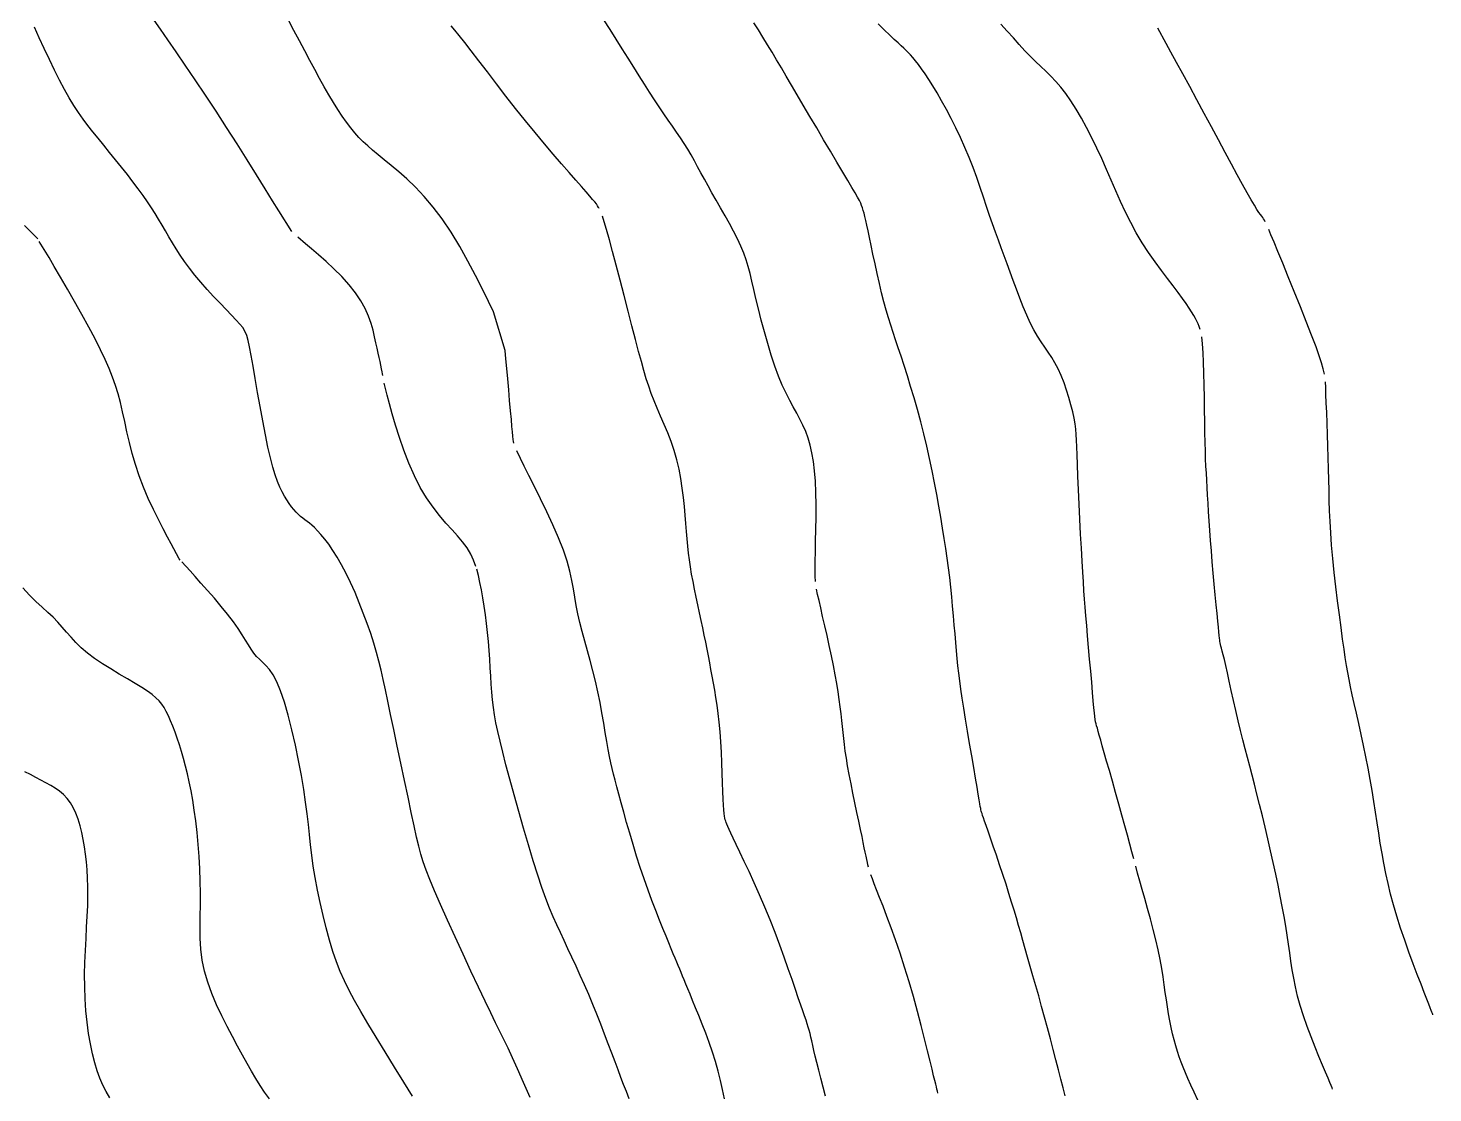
# Model space of a CAD drawing. Header units: millimetres. Extents: x 2235526 to 2245569, y 371981 to 382303.
# Drawn here: x 2243367.3 to 2243692.8, y 379064.6 to 379311.2 of the extents above; entities that cross this region are included whole.
import ezdxf

# ---------------------------------------------------------------- set-up
doc = ezdxf.new("R2010")
doc.units = ezdxf.units.MM
doc.linetypes.add('CONTI', pattern=[0])
for name, color, linetype, transparency in [('169', 10, 'CONTI', 0.7), ('171', 10, 'CONTI', 0.7), ('173', 10, 'CONTI', 0.7), ('175', 10, 'CONTI', 0.7), ('177', 10, 'CONTI', 0.7), ('179', 10, 'CONTI', 0.7), ('181', 10, 'CONTI', 0.7), ('183', 10, 'CONTI', 0.7), ('185', 10, 'CONTI', 0.7), ('187', 10, 'CONTI', 0.7), ('189', 10, 'CONTI', 0.7), ('191', 10, 'CONTI', 0.7)]:
    doc.layers.add(name, color=color, linetype=linetype, transparency=transparency)

msp = doc.modelspace()

# ---------------------------------------------------------------- linework, layer by layer
at = {"layer": '169', "elevation": 169}
msp.add_lwpolyline([(2243386.3, 379063.45), (2243385.43, 379064.88), (2243384.66, 379066.37), (2243383.96, 379067.95), (2243383.34, 379069.66), (2243382.77, 379071.55), (2243382.24, 379073.64), (2243381.77, 379075.92), (2243381.36, 379078.36), (2243381.02, 379080.93), (2243380.74, 379083.6), (2243380.55, 379086.35), (2243380.45, 379089.15), (2243380.44, 379091.97), (2243380.5, 379094.79), (2243380.61, 379097.58), (2243380.75, 379100.32), (2243380.9, 379102.97), (2243381.04, 379105.52), (2243381.14, 379107.93), (2243381.2, 379110.2), (2243381.19, 379112.33), (2243381.13, 379114.34), (2243381.03, 379116.25), (2243380.87, 379118.07), (2243380.67, 379119.84), (2243380.42, 379121.55), (2243380.13, 379123.24), (2243379.79, 379124.88), (2243379.39, 379126.46), (2243378.93, 379127.96), (2243378.41, 379129.36), (2243377.81, 379130.64), (2243377.13, 379131.79), (2243376.37, 379132.79), (2243375.52, 379133.67), (2243374.61, 379134.44), (2243373.62, 379135.14), (2243372.57, 379135.78), (2243371.47, 379136.4), (2243370.31, 379137.02), (2243369.1, 379137.65), (2243367.86, 379138.3), (2243366.57, 379138.97)], dxfattribs=at)
at = {"layer": '171', "elevation": 171}
msp.add_lwpolyline([(2243423.24, 379063.23), (2243422.13, 379064.75), (2243421.08, 379066.3), (2243420.07, 379067.91), (2243419.07, 379069.6), (2243418.05, 379071.4), (2243417, 379073.31), (2243415.87, 379075.38), (2243414.67, 379077.6), (2243413.42, 379079.96), (2243412.18, 379082.44), (2243410.99, 379084.98), (2243409.9, 379087.58), (2243408.96, 379090.19), (2243408.21, 379092.78), (2243407.7, 379095.34), (2243407.39, 379097.87), (2243407.23, 379100.4), (2243407.19, 379102.94), (2243407.21, 379105.51), (2243407.25, 379108.14), (2243407.27, 379110.84), (2243407.22, 379113.62), (2243407.11, 379116.46), (2243406.95, 379119.31), (2243406.73, 379122.13), (2243406.47, 379124.89), (2243406.17, 379127.55), (2243405.83, 379130.06), (2243405.47, 379132.4), (2243405.09, 379134.57), (2243404.68, 379136.59), (2243404.26, 379138.49), (2243403.81, 379140.28), (2243403.35, 379141.99), (2243402.87, 379143.62), (2243402.38, 379145.19), (2243401.88, 379146.7), (2243401.37, 379148.13), (2243400.86, 379149.48), (2243400.35, 379150.74), (2243399.84, 379151.89), (2243399.33, 379152.91), (2243398.83, 379153.82), (2243398.29, 379154.63), (2243397.69, 379155.38), (2243396.96, 379156.11), (2243396.08, 379156.84), (2243395.01, 379157.61), (2243393.7, 379158.46), (2243392.13, 379159.41), (2243390.35, 379160.46), (2243388.45, 379161.57), (2243386.5, 379162.75), (2243384.57, 379163.96), (2243382.73, 379165.2), (2243381.07, 379166.44), (2243379.63, 379167.67), (2243378.39, 379168.89), (2243377.28, 379170.09), (2243376.25, 379171.28), (2243375.25, 379172.45), (2243374.23, 379173.61), (2243373.12, 379174.74), (2243371.9, 379175.87), (2243370.56, 379177.05), (2243369.13, 379178.35), (2243367.64, 379179.82), (2243366.11, 379181.54)], dxfattribs=at)
at = {"layer": '173', "elevation": 173}
for points in [[(2243369.62, 379262.27), (2243369.49, 379262.49), (2243366.54, 379265.45)], [(2243402.58, 379187.98), (2243402.33, 379188.25), (2243400.5, 379191.72), (2243399.65, 379193.3), (2243398.64, 379195.19), (2243397.53, 379197.35), (2243396.36, 379199.72), (2243395.19, 379202.23), (2243394.07, 379204.84), (2243393.06, 379207.48), (2243392.18, 379210.1), (2243391.44, 379212.69), (2243390.8, 379215.22), (2243390.23, 379217.67), (2243389.71, 379220.04), (2243389.21, 379222.31), (2243388.71, 379224.46), (2243388.18, 379226.48), (2243387.59, 379228.43), (2243386.91, 379230.37), (2243386.13, 379232.36), (2243385.21, 379234.45), (2243384.13, 379236.71), (2243382.86, 379239.19), (2243381.39, 379241.94), (2243379.78, 379244.86), (2243378.11, 379247.84), (2243376.43, 379250.76), (2243374.84, 379253.51), (2243373.4, 379255.98), (2243372.18, 379258.04), (2243369.92, 379261.78)], [(2243456.4, 379063.8), (2243454.35, 379067.09), (2243452.2, 379070.55), (2243450.05, 379074.05), (2243447.97, 379077.45), (2243446.06, 379080.61), (2243444.39, 379083.43), (2243442.95, 379085.96), (2243441.71, 379088.29), (2243440.61, 379090.5), (2243439.65, 379092.69), (2243438.77, 379094.95), (2243437.94, 379097.35), (2243437.15, 379099.97), (2243436.38, 379102.77), (2243435.66, 379105.67), (2243434.99, 379108.63), (2243434.38, 379111.56), (2243433.85, 379114.42), (2243433.41, 379117.12), (2243433.05, 379119.65), (2243432.76, 379122.04), (2243432.51, 379124.38), (2243432.26, 379126.75), (2243431.98, 379129.23), (2243431.63, 379131.9), (2243431.2, 379134.84), (2243430.65, 379138.1), (2243430, 379141.58), (2243429.26, 379145.14), (2243428.46, 379148.67), (2243427.61, 379152.02), (2243426.72, 379155.07), (2243425.83, 379157.68), (2243424.95, 379159.76), (2243424.08, 379161.37), (2243423.23, 379162.61), (2243422.42, 379163.56), (2243421.64, 379164.32), (2243420.91, 379165), (2243420.24, 379165.68), (2243419.62, 379166.44), (2243419.03, 379167.32), (2243418.41, 379168.31), (2243417.73, 379169.44), (2243416.94, 379170.7), (2243416.01, 379172.12), (2243414.89, 379173.69), (2243413.55, 379175.43), (2243412.06, 379177.26), (2243410.49, 379179.12), (2243408.91, 379180.95), (2243407.39, 379182.66), (2243406.01, 379184.2), (2243404.85, 379185.48), (2243402.95, 379187.57)]]:
    msp.add_lwpolyline(points, dxfattribs=at)
at = {"layer": '175', "elevation": 175}
msp.add_lwpolyline([(2243483.67, 379063.5), (2243482.14, 379067), (2243480.75, 379070.12), (2243479.57, 379072.72), (2243478.53, 379074.93), (2243477.57, 379076.9), (2243476.63, 379078.81), (2243475.63, 379080.82), (2243474.52, 379083.1), (2243473.21, 379085.81), (2243471.66, 379089.06), (2243469.94, 379092.75), (2243468.12, 379096.68), (2243466.29, 379100.68), (2243464.52, 379104.59), (2243462.9, 379108.22), (2243461.5, 379111.4), (2243460.4, 379114.01), (2243459.54, 379116.17), (2243458.86, 379118.06), (2243458.31, 379119.84), (2243457.82, 379121.71), (2243457.33, 379123.83), (2243456.78, 379126.39), (2243456.11, 379129.49), (2243455.36, 379133.05), (2243454.54, 379136.91), (2243453.69, 379140.91), (2243452.85, 379144.9), (2243452.05, 379148.72), (2243451.32, 379152.21), (2243450.69, 379155.27), (2243450.13, 379157.95), (2243449.62, 379160.33), (2243449.12, 379162.5), (2243448.61, 379164.56), (2243448.05, 379166.6), (2243447.43, 379168.7), (2243446.7, 379170.94), (2243445.89, 379173.28), (2243445, 379175.69), (2243444.06, 379178.1), (2243443.07, 379180.47), (2243442.04, 379182.75), (2243441.01, 379184.9), (2243439.97, 379186.86), (2243438.94, 379188.63), (2243437.94, 379190.22), (2243436.97, 379191.63), (2243436.05, 379192.85), (2243435.19, 379193.91), (2243434.41, 379194.78), (2243433.71, 379195.49), (2243433.08, 379196.07), (2243432.5, 379196.54), (2243431.97, 379196.94), (2243431.47, 379197.31), (2243430.98, 379197.67), (2243430.48, 379198.07), (2243429.97, 379198.53), (2243429.45, 379199.06), (2243428.92, 379199.66), (2243428.38, 379200.33), (2243427.84, 379201.08), (2243427.29, 379201.9), (2243426.75, 379202.8), (2243426.22, 379203.79), (2243425.69, 379204.9), (2243425.15, 379206.19), (2243424.61, 379207.71), (2243424.06, 379209.51), (2243423.49, 379211.63), (2243422.91, 379214.13), (2243422.3, 379217.02), (2243421.69, 379220.19), (2243421.08, 379223.51), (2243420.49, 379226.82), (2243419.94, 379230), (2243419.44, 379232.91), (2243419.01, 379235.39), (2243418.65, 379237.35), (2243418.32, 379238.86), (2243417.98, 379240.03), (2243417.58, 379240.98), (2243417.08, 379241.81), (2243416.42, 379242.64), (2243415.57, 379243.58), (2243414.48, 379244.71), (2243413.21, 379246.03), (2243411.8, 379247.48), (2243410.32, 379249.04), (2243408.81, 379250.67), (2243407.34, 379252.32), (2243405.96, 379253.95), (2243404.71, 379255.55), (2243403.58, 379257.1), (2243402.57, 379258.6), (2243401.64, 379260.06), (2243400.77, 379261.49), (2243399.95, 379262.88), (2243399.16, 379264.24), (2243398.38, 379265.58), (2243397.58, 379266.91), (2243396.76, 379268.24), (2243395.89, 379269.6), (2243394.97, 379270.99), (2243393.96, 379272.44), (2243392.85, 379273.97), (2243391.63, 379275.58), (2243390.33, 379277.25), (2243388.97, 379278.96), (2243387.59, 379280.68), (2243386.2, 379282.39), (2243384.85, 379284.06), (2243383.55, 379285.66), (2243382.33, 379287.18), (2243381.17, 379288.66), (2243380.07, 379290.13), (2243379, 379291.66), (2243377.93, 379293.28), (2243376.86, 379295.04), (2243375.76, 379296.98), (2243374.62, 379299.15), (2243373.44, 379301.48), (2243372.26, 379303.94), (2243371.08, 379306.45), (2243369.91, 379308.97), (2243368.79, 379311.43)], dxfattribs=at)
at = {"layer": '177', "elevation": 177}
for points in [[(2243428.43, 379264.08), (2243425.43, 379268.85), (2243423.99, 379271.19), (2243422.25, 379274), (2243420.26, 379277.21), (2243418.07, 379280.7), (2243415.74, 379284.39), (2243413.32, 379288.18), (2243410.87, 379291.97), (2243408.42, 379295.67), (2243406.03, 379299.23), (2243403.75, 379302.59), (2243401.62, 379305.7), (2243399.68, 379308.51), (2243397.98, 379310.96), (2243396.56, 379313), (2243395.56, 379314.46), (2243394.78, 379315.6), (2243394.2, 379316.48)], [(2243449.51, 379230.7), (2243449.43, 379231.15), (2243449.35, 379231.61), (2243449.21, 379232.31), (2243449.05, 379233.09), (2243448.87, 379233.94), (2243448.67, 379234.87), (2243448.44, 379235.91), (2243448.19, 379237.06), (2243447.91, 379238.32), (2243447.61, 379239.7), (2243447.25, 379241.2), (2243446.79, 379242.8), (2243446.2, 379244.48), (2243445.43, 379246.23), (2243444.44, 379248.04), (2243443.21, 379249.89), (2243441.71, 379251.76), (2243440.01, 379253.62), (2243438.2, 379255.41), (2243436.37, 379257.11), (2243434.6, 379258.67), (2243432.99, 379260.04), (2243431.63, 379261.19), (2243429.85, 379262.74)], [(2243471.07, 379186.5), (2243470.54, 379187.97), (2243469.87, 379189.38), (2243469.03, 379190.79), (2243467.98, 379192.22), (2243466.85, 379193.56), (2243465.56, 379194.99), (2243464.15, 379196.55), (2243462.67, 379198.27), (2243461.16, 379200.2), (2243459.66, 379202.36), (2243458.2, 379204.79), (2243456.84, 379207.5), (2243455.57, 379210.42), (2243454.41, 379213.42), (2243453.37, 379216.4), (2243452.46, 379219.26), (2243451.68, 379221.88), (2243451.04, 379224.15), (2243450.5, 379226.17), (2243450.11, 379227.74), (2243449.84, 379228.94)], [(2243506.61, 379063.16), (2243505.95, 379064.88), (2243505.31, 379066.52), (2243504.68, 379068.16), (2243504.02, 379069.88), (2243503.31, 379071.77), (2243502.55, 379073.79), (2243501.74, 379075.94), (2243500.9, 379078.17), (2243500.02, 379080.46), (2243499.11, 379082.77), (2243498.17, 379085.08), (2243497.21, 379087.36), (2243496.23, 379089.6), (2243495.25, 379091.79), (2243494.28, 379093.92), (2243493.32, 379095.98), (2243492.39, 379097.97), (2243491.5, 379099.87), (2243490.64, 379101.69), (2243489.81, 379103.49), (2243488.99, 379105.36), (2243488.16, 379107.37), (2243487.3, 379109.6), (2243486.39, 379112.12), (2243485.41, 379115.03), (2243484.36, 379118.35), (2243483.25, 379122), (2243482.13, 379125.85), (2243481.01, 379129.76), (2243479.94, 379133.6), (2243478.94, 379137.26), (2243478.05, 379140.59), (2243477.3, 379143.5), (2243476.67, 379146.04), (2243476.15, 379148.27), (2243475.73, 379150.27), (2243475.4, 379152.1), (2243475.13, 379153.85), (2243474.93, 379155.59), (2243474.76, 379157.38), (2243474.63, 379159.22), (2243474.51, 379161.11), (2243474.41, 379163.05), (2243474.29, 379165.03), (2243474.16, 379167.05), (2243474, 379169.1), (2243473.79, 379171.17), (2243473.55, 379173.25), (2243473.28, 379175.3), (2243472.99, 379177.31), (2243472.67, 379179.24), (2243472.35, 379181.07), (2243472.01, 379182.78), (2243471.65, 379184.4), (2243471.26, 379185.89)]]:
    msp.add_lwpolyline(points, dxfattribs=at)
at = {"layer": '179', "elevation": 179}
for points in [[(2243479.84, 379215.03), (2243479.8, 379215.41), (2243479.74, 379215.94), (2243479.66, 379216.68), (2243479.56, 379217.66), (2243479.44, 379218.93), (2243479.29, 379220.54), (2243479.1, 379222.58), (2243478.89, 379224.92), (2243478.67, 379227.41), (2243478.45, 379229.94), (2243478.23, 379232.38), (2243478.03, 379234.61), (2243477.87, 379236.5), (2243475.16, 379245.49), (2243474.02, 379247.87), (2243472.62, 379250.71), (2243471.02, 379253.87), (2243469.24, 379257.21), (2243467.33, 379260.6), (2243465.32, 379263.9), (2243463.25, 379266.99), (2243461.17, 379269.75), (2243459.09, 379272.2), (2243457.05, 379274.35), (2243455.08, 379276.24), (2243453.2, 379277.9), (2243451.45, 379279.36), (2243449.85, 379280.66), (2243448.43, 379281.82), (2243447.16, 379282.89), (2243446.01, 379283.89), (2243444.96, 379284.88), (2243443.97, 379285.88), (2243443.02, 379286.95), (2243442.07, 379288.11), (2243441.11, 379289.39), (2243440.12, 379290.81), (2243439.12, 379292.34), (2243438.09, 379293.99), (2243437.03, 379295.75), (2243435.96, 379297.61), (2243434.86, 379299.55), (2243433.75, 379301.59), (2243432.6, 379303.71), (2243431.42, 379305.93), (2243430.2, 379308.25), (2243428.92, 379310.67), (2243427.59, 379313.21)], [(2243528.68, 379063.2), (2243528.22, 379065.32), (2243527.73, 379067.46), (2243527.19, 379069.63), (2243526.58, 379071.82), (2243525.89, 379074.04), (2243525.12, 379076.25), (2243524.32, 379078.41), (2243523.51, 379080.51), (2243522.72, 379082.48), (2243521.97, 379084.31), (2243521.28, 379085.96), (2243520.69, 379087.4), (2243520.17, 379088.66), (2243519.73, 379089.76), (2243519.33, 379090.73), (2243518.97, 379091.62), (2243518.63, 379092.44), (2243518.31, 379093.24), (2243517.97, 379094.04), (2243517.61, 379094.88), (2243517.22, 379095.8), (2243516.79, 379096.81), (2243516.31, 379097.97), (2243515.75, 379099.31), (2243515.12, 379100.85), (2243514.4, 379102.62), (2243513.6, 379104.61), (2243512.75, 379106.78), (2243511.87, 379109.11), (2243510.96, 379111.56), (2243510.05, 379114.12), (2243509.16, 379116.75), (2243508.3, 379119.41), (2243507.48, 379122.07), (2243506.71, 379124.69), (2243505.99, 379127.21), (2243505.32, 379129.59), (2243504.72, 379131.78), (2243504.18, 379133.75), (2243503.72, 379135.46), (2243503.31, 379136.97), (2243502.95, 379138.36), (2243502.63, 379139.69), (2243502.32, 379141.05), (2243502.02, 379142.5), (2243501.72, 379144.12), (2243501.4, 379145.97), (2243501.06, 379148.02), (2243500.69, 379150.24), (2243500.28, 379152.57), (2243499.83, 379154.99), (2243499.33, 379157.44), (2243498.79, 379159.9), (2243498.19, 379162.31), (2243497.56, 379164.68), (2243496.92, 379166.99), (2243496.29, 379169.23), (2243495.69, 379171.41), (2243495.15, 379173.5), (2243494.7, 379175.52), (2243494.34, 379177.46), (2243494.02, 379179.36), (2243493.71, 379181.28), (2243493.34, 379183.28), (2243492.86, 379185.4), (2243492.21, 379187.72), (2243491.35, 379190.28), (2243490.24, 379193.11), (2243488.93, 379196.12), (2243487.51, 379199.19), (2243486.06, 379202.2), (2243484.64, 379205.04), (2243483.35, 379207.58), (2243482.25, 379209.71), (2243480.57, 379213.27)]]:
    msp.add_lwpolyline(points, dxfattribs=at)
at = {"layer": '181', "elevation": 181}
for points in [[(2243499.67, 379269.38), (2243499.58, 379269.53), (2243499.5, 379269.67), (2243499.27, 379270.04), (2243498.98, 379270.45), (2243498.62, 379270.92), (2243498.13, 379271.52), (2243497.49, 379272.28), (2243496.65, 379273.25), (2243495.58, 379274.47), (2243494.26, 379275.97), (2243492.7, 379277.74), (2243490.94, 379279.76), (2243489.01, 379282), (2243486.95, 379284.42), (2243484.79, 379287.01), (2243482.56, 379289.74), (2243480.29, 379292.58), (2243478.04, 379295.46), (2243475.84, 379298.3), (2243473.73, 379301.04), (2243471.78, 379303.59), (2243470.01, 379305.89), (2243468.48, 379307.86), (2243467.22, 379309.45), (2243466.19, 379310.7), (2243465.35, 379311.69)], [(2243552.09, 379063.79), (2243551.53, 379065.92), (2243551, 379067.96), (2243550.51, 379069.86), (2243550.08, 379071.58), (2243549.71, 379073.1), (2243549.4, 379074.42), (2243549.13, 379075.58), (2243548.9, 379076.59), (2243548.69, 379077.5), (2243548.49, 379078.32), (2243548.29, 379079.09), (2243548.08, 379079.83), (2243547.84, 379080.59), (2243547.56, 379081.43), (2243547.22, 379082.4), (2243546.82, 379083.55), (2243546.34, 379084.92), (2243545.77, 379086.58), (2243545.1, 379088.55), (2243544.32, 379090.8), (2243543.46, 379093.3), (2243542.51, 379095.97), (2243541.48, 379098.79), (2243540.38, 379101.69), (2243539.22, 379104.64), (2243538, 379107.57), (2243536.77, 379110.45), (2243535.54, 379113.21), (2243534.35, 379115.81), (2243533.24, 379118.2), (2243532.25, 379120.32), (2243531.39, 379122.13), (2243530.7, 379123.58), (2243530.16, 379124.73), (2243529.75, 379125.61), (2243529.45, 379126.27), (2243529.23, 379126.78), (2243529.07, 379127.17), (2243528.95, 379127.51), (2243528.85, 379127.84), (2243528.75, 379128.21), (2243528.67, 379128.69), (2243528.59, 379129.31), (2243528.52, 379130.15), (2243528.45, 379131.23), (2243528.38, 379132.64), (2243528.31, 379134.38), (2243528.24, 379136.41), (2243528.16, 379138.66), (2243528.06, 379141.04), (2243527.94, 379143.48), (2243527.8, 379145.9), (2243527.63, 379148.23), (2243527.43, 379150.41), (2243527.2, 379152.44), (2243526.95, 379154.35), (2243526.68, 379156.14), (2243526.4, 379157.85), (2243526.11, 379159.49), (2243525.81, 379161.09), (2243525.53, 379162.66), (2243525.24, 379164.21), (2243524.94, 379165.77), (2243524.64, 379167.34), (2243524.33, 379168.93), (2243523.99, 379170.56), (2243523.64, 379172.25), (2243523.27, 379173.99), (2243522.88, 379175.77), (2243522.49, 379177.59), (2243522.1, 379179.41), (2243521.73, 379181.21), (2243521.38, 379182.99), (2243521.06, 379184.71), (2243520.79, 379186.38), (2243520.55, 379188), (2243520.34, 379189.6), (2243520.16, 379191.22), (2243519.99, 379192.88), (2243519.84, 379194.6), (2243519.69, 379196.42), (2243519.54, 379198.36), (2243519.37, 379200.39), (2243519.16, 379202.5), (2243518.9, 379204.66), (2243518.58, 379206.84), (2243518.16, 379209.03), (2243517.65, 379211.2), (2243517.01, 379213.33), (2243516.29, 379215.41), (2243515.51, 379217.44), (2243514.7, 379219.4), (2243513.88, 379221.3), (2243513.09, 379223.13), (2243512.36, 379224.88), (2243511.71, 379226.56), (2243511.11, 379228.23), (2243510.55, 379229.97), (2243509.99, 379231.85), (2243509.41, 379233.94), (2243508.77, 379236.32), (2243508.05, 379239.07), (2243507.23, 379242.21), (2243506.34, 379245.65), (2243505.41, 379249.24), (2243504.47, 379252.83), (2243503.57, 379256.27), (2243502.74, 379259.42), (2243502, 379262.14), (2243501.33, 379264.55), (2243500.81, 379266.34), (2243500.4, 379267.62)]]:
    msp.add_lwpolyline(points, dxfattribs=at)
at = {"layer": '183', "elevation": 183}
for points in [[(2243549.77, 379182.99), (2243549.69, 379184.28), (2243549.67, 379185.81), (2243549.69, 379187.72), (2243549.73, 379189.86), (2243549.79, 379192.34), (2243549.85, 379195.05), (2243549.88, 379197.9), (2243549.88, 379200.78), (2243549.84, 379203.6), (2243549.73, 379206.25), (2243549.54, 379208.65), (2243549.28, 379210.83), (2243548.94, 379212.79), (2243548.52, 379214.59), (2243548.03, 379216.24), (2243547.48, 379217.77), (2243546.85, 379219.22), (2243546.16, 379220.61), (2243545.41, 379222), (2243544.61, 379223.44), (2243543.78, 379224.96), (2243542.93, 379226.62), (2243542.06, 379228.48), (2243541.19, 379230.56), (2243540.33, 379232.91), (2243539.49, 379235.47), (2243538.68, 379238.15), (2243537.91, 379240.88), (2243537.19, 379243.57), (2243536.54, 379246.15), (2243535.96, 379248.54), (2243535.46, 379250.68), (2243535.01, 379252.59), (2243534.59, 379254.34), (2243534.16, 379255.97), (2243533.68, 379257.54), (2243533.13, 379259.1), (2243532.47, 379260.7), (2243531.68, 379262.38), (2243530.78, 379264.13), (2243529.81, 379265.92), (2243528.79, 379267.73), (2243527.75, 379269.53), (2243526.73, 379271.3), (2243525.76, 379273), (2243524.86, 379274.63), (2243524.01, 379276.17), (2243523.22, 379277.66), (2243522.45, 379279.08), (2243521.69, 379280.47), (2243520.93, 379281.81), (2243520.14, 379283.14), (2243519.32, 379284.45), (2243518.45, 379285.76), (2243517.55, 379287.09), (2243516.6, 379288.45), (2243515.62, 379289.87), (2243514.6, 379291.36), (2243513.54, 379292.92), (2243512.45, 379294.59), (2243511.31, 379296.35), (2243510.13, 379298.2), (2243508.91, 379300.14), (2243507.65, 379302.15), (2243506.34, 379304.24), (2243504.99, 379306.4), (2243503.59, 379308.61), (2243502.15, 379310.87), (2243500.7, 379313.14)], [(2243562.04, 379116.85), (2243561.9, 379117.38), (2243561.78, 379117.92), (2243561.63, 379118.61), (2243561.46, 379119.4), (2243561.28, 379120.3), (2243561.06, 379121.34), (2243560.82, 379122.56), (2243560.53, 379123.97), (2243560.18, 379125.61), (2243559.79, 379127.48), (2243559.35, 379129.55), (2243558.89, 379131.73), (2243558.42, 379133.96), (2243557.98, 379136.18), (2243557.56, 379138.32), (2243557.2, 379140.32), (2243556.9, 379142.12), (2243556.66, 379143.75), (2243556.46, 379145.26), (2243556.3, 379146.68), (2243556.15, 379148.06), (2243556.01, 379149.44), (2243555.86, 379150.86), (2243555.69, 379152.37), (2243555.49, 379153.97), (2243555.26, 379155.66), (2243554.99, 379157.46), (2243554.68, 379159.38), (2243554.32, 379161.41), (2243553.91, 379163.56), (2243553.45, 379165.83), (2243552.94, 379168.17), (2243552.42, 379170.51), (2243551.91, 379172.78), (2243551.41, 379174.93), (2243550.96, 379176.88), (2243550.57, 379178.58), (2243550.25, 379180.01), (2243550.01, 379181.23)], [(2243578.13, 379064.48), (2243578.01, 379064.97), (2243577.89, 379065.44), (2243577.77, 379065.95), (2243577.61, 379066.6), (2243577.41, 379067.44), (2243577.13, 379068.56), (2243576.78, 379070.03), (2243576.31, 379071.92), (2243575.72, 379074.29), (2243575.03, 379077.06), (2243574.23, 379080.15), (2243573.36, 379083.45), (2243572.42, 379086.87), (2243571.43, 379090.32), (2243570.4, 379093.7), (2243569.35, 379096.94), (2243568.31, 379099.99), (2243567.28, 379102.83), (2243566.31, 379105.44), (2243565.4, 379107.79), (2243564.59, 379109.86), (2243563.9, 379111.62), (2243563.36, 379113.02), (2243562.93, 379114.16), (2243562.59, 379115.09)]]:
    msp.add_lwpolyline(points, dxfattribs=at)
at = {"layer": '185', "elevation": 185}
msp.add_lwpolyline([(2243607.6, 379063.89), (2243607.14, 379065.72), (2243606.62, 379067.74), (2243606.06, 379069.93), (2243605.46, 379072.24), (2243604.83, 379074.65), (2243604.18, 379077.12), (2243603.51, 379079.62), (2243602.83, 379082.12), (2243602.14, 379084.6), (2243601.46, 379087.02), (2243600.79, 379089.38), (2243600.14, 379091.67), (2243599.5, 379093.87), (2243598.9, 379095.97), (2243598.33, 379097.96), (2243597.8, 379099.83), (2243597.3, 379101.62), (2243596.8, 379103.36), (2243596.3, 379105.11), (2243595.77, 379106.89), (2243595.2, 379108.76), (2243594.58, 379110.75), (2243593.89, 379112.89), (2243593.16, 379115.13), (2243592.41, 379117.39), (2243591.66, 379119.6), (2243590.95, 379121.68), (2243590.3, 379123.57), (2243589.74, 379125.19), (2243589.29, 379126.49), (2243588.94, 379127.5), (2243588.67, 379128.26), (2243588.47, 379128.83), (2243588.33, 379129.25), (2243588.23, 379129.57), (2243588.15, 379129.84), (2243588.09, 379130.1), (2243588.02, 379130.43), (2243587.94, 379130.89), (2243587.82, 379131.55), (2243587.67, 379132.47), (2243587.46, 379133.73), (2243587.18, 379135.38), (2243586.82, 379137.47), (2243586.4, 379139.92), (2243585.94, 379142.62), (2243585.46, 379145.46), (2243584.98, 379148.32), (2243584.52, 379151.1), (2243584.11, 379153.69), (2243583.75, 379156.01), (2243583.44, 379158.08), (2243583.18, 379159.98), (2243582.96, 379161.75), (2243582.76, 379163.47), (2243582.59, 379165.19), (2243582.42, 379166.97), (2243582.25, 379168.86), (2243582.08, 379170.86), (2243581.91, 379172.93), (2243581.73, 379175.08), (2243581.53, 379177.27), (2243581.32, 379179.48), (2243581.09, 379181.7), (2243580.84, 379183.92), (2243580.57, 379186.15), (2243580.27, 379188.39), (2243579.94, 379190.67), (2243579.59, 379193), (2243579.21, 379195.4), (2243578.8, 379197.89), (2243578.35, 379200.47), (2243577.87, 379203.14), (2243577.35, 379205.88), (2243576.8, 379208.67), (2243576.2, 379211.49), (2243575.56, 379214.34), (2243574.87, 379217.19), (2243574.14, 379220.02), (2243573.38, 379222.82), (2243572.59, 379225.55), (2243571.8, 379228.18), (2243571.03, 379230.68), (2243570.28, 379233.03), (2243569.57, 379235.19), (2243568.91, 379237.16), (2243568.3, 379238.97), (2243567.72, 379240.69), (2243567.17, 379242.37), (2243566.65, 379244.06), (2243566.13, 379245.84), (2243565.61, 379247.76), (2243565.08, 379249.85), (2243564.56, 379252.06), (2243564.04, 379254.34), (2243563.54, 379256.61), (2243563.07, 379258.8), (2243562.64, 379260.84), (2243562.26, 379262.67), (2243561.93, 379264.23), (2243561.65, 379265.55), (2243561.41, 379266.64), (2243561.2, 379267.56), (2243561.01, 379268.33), (2243560.83, 379268.98), (2243560.65, 379269.55), (2243560.45, 379270.08), (2243560.22, 379270.63), (2243559.91, 379271.26), (2243559.49, 379272.03), (2243558.93, 379273.01), (2243558.2, 379274.27), (2243557.26, 379275.87), (2243556.09, 379277.84), (2243554.72, 379280.14), (2243553.23, 379282.66), (2243551.64, 379285.33), (2243550.03, 379288.06), (2243548.43, 379290.75), (2243546.91, 379293.33), (2243545.5, 379295.73), (2243544.2, 379297.95), (2243542.98, 379300.02), (2243541.84, 379301.97), (2243540.74, 379303.82), (2243539.68, 379305.61), (2243538.63, 379307.35), (2243537.57, 379309.07), (2243536.52, 379310.77), (2243535.46, 379312.43)], dxfattribs=at)
at = {"layer": '187', "elevation": 187}
for points in [[(2243623.49, 379118.81), (2243623.07, 379120.39), (2243622.6, 379122.17), (2243622.03, 379124.28), (2243621.43, 379126.46), (2243620.75, 379128.89), (2243620.02, 379131.48), (2243619.28, 379134.13), (2243618.54, 379136.74), (2243617.84, 379139.21), (2243617.2, 379141.44), (2243616.66, 379143.36), (2243616.2, 379144.96), (2243615.82, 379146.3), (2243615.51, 379147.4), (2243615.25, 379148.29), (2243615.05, 379149.01), (2243614.89, 379149.59), (2243614.76, 379150.08), (2243614.66, 379150.55), (2243614.57, 379151.07), (2243614.48, 379151.73), (2243614.38, 379152.61), (2243614.27, 379153.79), (2243614.12, 379155.35), (2243613.94, 379157.34), (2243613.74, 379159.68), (2243613.51, 379162.27), (2243613.27, 379164.99), (2243613.03, 379167.73), (2243612.8, 379170.4), (2243612.59, 379172.86), (2243612.4, 379175.06), (2243612.24, 379177.06), (2243612.09, 379178.96), (2243611.95, 379180.88), (2243611.82, 379182.91), (2243611.67, 379185.17), (2243611.52, 379187.76), (2243611.35, 379190.73), (2243611.18, 379194.01), (2243611, 379197.45), (2243610.83, 379200.92), (2243610.67, 379204.28), (2243610.53, 379207.39), (2243610.42, 379210.13), (2243610.34, 379212.39), (2243610.28, 379214.24), (2243610.23, 379215.78), (2243610.15, 379217.1), (2243610.05, 379218.32), (2243609.88, 379219.53), (2243609.65, 379220.83), (2243609.34, 379222.3), (2243608.94, 379223.91), (2243608.47, 379225.61), (2243607.94, 379227.34), (2243607.34, 379229.06), (2243606.68, 379230.72), (2243605.98, 379232.26), (2243605.24, 379233.64), (2243604.47, 379234.9), (2243603.67, 379236.1), (2243602.85, 379237.29), (2243602.02, 379238.51), (2243601.18, 379239.83), (2243600.35, 379241.29), (2243599.52, 379242.94), (2243598.7, 379244.74), (2243597.89, 379246.66), (2243597.1, 379248.66), (2243596.33, 379250.69), (2243595.58, 379252.72), (2243594.85, 379254.7), (2243594.14, 379256.61), (2243593.46, 379258.47), (2243592.79, 379260.29), (2243592.12, 379262.11), (2243591.45, 379263.95), (2243590.78, 379265.85), (2243590.1, 379267.82), (2243589.39, 379269.9), (2243588.66, 379272.06), (2243587.9, 379274.29), (2243587.1, 379276.57), (2243586.25, 379278.88), (2243585.34, 379281.21), (2243584.38, 379283.54), (2243583.35, 379285.84), (2243582.28, 379288.1), (2243581.18, 379290.28), (2243580.07, 379292.37), (2243578.98, 379294.35), (2243577.92, 379296.18), (2243576.92, 379297.84), (2243575.99, 379299.32), (2243575.13, 379300.63), (2243574.33, 379301.77), (2243573.61, 379302.76), (2243572.94, 379303.62), (2243572.33, 379304.36), (2243571.77, 379304.99), (2243571.25, 379305.53), (2243570.74, 379306.03), (2243570.2, 379306.54), (2243569.59, 379307.09), (2243568.88, 379307.75), (2243568.01, 379308.55), (2243566.96, 379309.55), (2243565.7, 379310.78), (2243564.26, 379312.2)], [(2243638.33, 379062.85), (2243637.48, 379064.71), (2243636.73, 379066.38), (2243636.05, 379067.87), (2243635.46, 379069.23), (2243634.92, 379070.5), (2243634.44, 379071.72), (2243634, 379072.93), (2243633.59, 379074.17), (2243633.2, 379075.47), (2243632.83, 379076.84), (2243632.48, 379078.26), (2243632.14, 379079.75), (2243631.84, 379081.28), (2243631.55, 379082.85), (2243631.28, 379084.47), (2243631.04, 379086.12), (2243630.8, 379087.83), (2243630.56, 379089.6), (2243630.28, 379091.45), (2243629.97, 379093.4), (2243629.59, 379095.47), (2243629.14, 379097.67), (2243628.6, 379100), (2243628, 379102.42), (2243627.35, 379104.86), (2243626.7, 379107.26), (2243626.05, 379109.56), (2243625.44, 379111.7), (2243624.9, 379113.62), (2243624.39, 379115.45), (2243623.96, 379117.05)]]:
    msp.add_lwpolyline(points, dxfattribs=at)
at = {"layer": '189', "elevation": 189}
for points in [[(2243638.89, 379241.41), (2243638.66, 379242.09), (2243638.41, 379242.7), (2243638.12, 379243.29), (2243637.77, 379243.94), (2243637.37, 379244.65), (2243636.89, 379245.45), (2243636.32, 379246.35), (2243635.62, 379247.39), (2243634.78, 379248.57), (2243633.78, 379249.93), (2243632.61, 379251.47), (2243631.3, 379253.19), (2243629.88, 379255.07), (2243628.41, 379257.09), (2243626.92, 379259.23), (2243625.46, 379261.46), (2243624.07, 379263.77), (2243622.78, 379266.14), (2243621.57, 379268.56), (2243620.43, 379271.01), (2243619.33, 379273.49), (2243618.25, 379275.98), (2243617.18, 379278.47), (2243616.08, 379280.95), (2243614.94, 379283.4), (2243613.77, 379285.8), (2243612.57, 379288.13), (2243611.36, 379290.34), (2243610.15, 379292.41), (2243608.94, 379294.32), (2243607.74, 379296.03), (2243606.57, 379297.53), (2243605.42, 379298.86), (2243604.27, 379300.06), (2243603.12, 379301.19), (2243601.95, 379302.29), (2243600.76, 379303.43), (2243599.54, 379304.64), (2243598.27, 379305.96), (2243596.96, 379307.4), (2243595.59, 379308.91), (2243594.16, 379310.47), (2243592.66, 379312.07)], [(2243669.56, 379065.45), (2243669.42, 379065.77), (2243669.22, 379066.25), (2243668.92, 379066.97), (2243668.49, 379067.97), (2243667.91, 379069.34), (2243667.21, 379071), (2243666.39, 379072.98), (2243665.49, 379075.19), (2243664.56, 379077.55), (2243663.65, 379079.98), (2243662.8, 379082.42), (2243662.05, 379084.78), (2243661.43, 379087.01), (2243660.94, 379089.12), (2243660.54, 379091.14), (2243660.2, 379093.11), (2243659.91, 379095.06), (2243659.64, 379097.01), (2243659.36, 379099.01), (2243659.04, 379101.08), (2243658.69, 379103.22), (2243658.3, 379105.45), (2243657.88, 379107.76), (2243657.41, 379110.16), (2243656.91, 379112.65), (2243656.37, 379115.23), (2243655.79, 379117.9), (2243655.18, 379120.63), (2243654.55, 379123.38), (2243653.92, 379126.1), (2243653.28, 379128.77), (2243652.64, 379131.34), (2243652.03, 379133.77), (2243651.45, 379136.04), (2243650.88, 379138.18), (2243650.34, 379140.24), (2243649.8, 379142.25), (2243649.27, 379144.27), (2243648.75, 379146.33), (2243648.21, 379148.49), (2243647.67, 379150.76), (2243647.13, 379153.11), (2243646.6, 379155.46), (2243646.09, 379157.75), (2243645.61, 379159.9), (2243645.18, 379161.86), (2243644.79, 379163.56), (2243644.47, 379164.94), (2243644.21, 379166.03), (2243644, 379166.88), (2243643.83, 379167.54), (2243643.69, 379168.04), (2243643.59, 379168.44), (2243643.51, 379168.78), (2243643.44, 379169.1), (2243643.39, 379169.46), (2243643.33, 379169.92), (2243643.27, 379170.52), (2243643.19, 379171.34), (2243643.09, 379172.42), (2243642.95, 379173.82), (2243642.79, 379175.58), (2243642.59, 379177.64), (2243642.37, 379179.94), (2243642.14, 379182.4), (2243641.91, 379184.97), (2243641.68, 379187.55), (2243641.47, 379190.1), (2243641.28, 379192.54), (2243641.11, 379194.86), (2243640.96, 379197.08), (2243640.82, 379199.18), (2243640.7, 379201.17), (2243640.59, 379203.04), (2243640.49, 379204.81), (2243640.39, 379206.47), (2243640.3, 379208.08), (2243640.22, 379209.7), (2243640.14, 379211.39), (2243640.07, 379213.21), (2243640.01, 379215.23), (2243639.96, 379217.49), (2243639.92, 379220.04), (2243639.88, 379222.8), (2243639.84, 379225.66), (2243639.8, 379228.52), (2243639.74, 379231.26), (2243639.67, 379233.78), (2243639.58, 379235.98), (2243639.44, 379238.06), (2243639.26, 379239.65)]]:
    msp.add_lwpolyline(points, dxfattribs=at)
at = {"layer": '191', "elevation": 191}
for points in [[(2243653.96, 379266.33), (2243653.76, 379266.7), (2243653.58, 379266.99), (2243653.37, 379267.29), (2243653.14, 379267.6), (2243652.85, 379267.98), (2243652.49, 379268.5), (2243652.03, 379269.21), (2243651.43, 379270.17), (2243650.69, 379271.44), (2243649.77, 379273.05), (2243648.69, 379274.99), (2243647.47, 379277.22), (2243646.12, 379279.71), (2243644.66, 379282.41), (2243643.11, 379285.29), (2243641.48, 379288.31), (2243639.8, 379291.43), (2243638.1, 379294.57), (2243636.44, 379297.64), (2243634.86, 379300.57), (2243633.4, 379303.26), (2243632.11, 379305.64), (2243631.03, 379307.61), (2243629.03, 379311.14)], [(2243667.65, 379231.05), (2243667.38, 379232.26), (2243666.99, 379233.65), (2243666.45, 379235.3), (2243665.71, 379237.34), (2243664.67, 379240.08), (2243663.43, 379243.25), (2243662.08, 379246.65), (2243660.67, 379250.15), (2243659.29, 379253.55), (2243658, 379256.71), (2243656.87, 379259.45), (2243655.98, 379261.62), (2243655.28, 379263.3), (2243654.75, 379264.57)], [(2243692.79, 379082.68), (2243692.76, 379082.76), (2243692.68, 379082.97), (2243692.57, 379083.26), (2243692.4, 379083.68), (2243692.16, 379084.29), (2243691.83, 379085.15), (2243691.37, 379086.3), (2243690.78, 379087.82), (2243690.04, 379089.72), (2243689.18, 379091.97), (2243688.24, 379094.47), (2243687.25, 379097.14), (2243686.26, 379099.92), (2243685.31, 379102.72), (2243684.43, 379105.47), (2243683.66, 379108.09), (2243682.99, 379110.61), (2243682.4, 379113.04), (2243681.88, 379115.4), (2243681.42, 379117.74), (2243681, 379120.05), (2243680.61, 379122.39), (2243680.24, 379124.75), (2243679.86, 379127.15), (2243679.49, 379129.6), (2243679.1, 379132.08), (2243678.7, 379134.6), (2243678.26, 379137.15), (2243677.79, 379139.75), (2243677.27, 379142.38), (2243676.72, 379145.01), (2243676.16, 379147.6), (2243675.61, 379150.12), (2243675.07, 379152.51), (2243674.56, 379154.75), (2243674.11, 379156.79), (2243673.72, 379158.62), (2243673.38, 379160.3), (2243673.07, 379161.93), (2243672.78, 379163.59), (2243672.5, 379165.38), (2243672.2, 379167.38), (2243671.88, 379169.69), (2243671.52, 379172.36), (2243671.13, 379175.33), (2243670.72, 379178.52), (2243670.33, 379181.81), (2243669.95, 379185.13), (2243669.61, 379188.37), (2243669.33, 379191.44), (2243669.12, 379194.28), (2243668.96, 379196.91), (2243668.86, 379199.4), (2243668.78, 379201.8), (2243668.72, 379204.18), (2243668.68, 379206.58), (2243668.62, 379209.08), (2243668.55, 379211.7), (2243668.47, 379214.39), (2243668.37, 379217.09), (2243668.28, 379219.7), (2243668.18, 379222.17), (2243668.09, 379224.41), (2243668.02, 379226.35), (2243667.96, 379227.94), (2243667.88, 379229.29)]]:
    msp.add_lwpolyline(points, dxfattribs=at)

doc.saveas('drawing.dxf')
